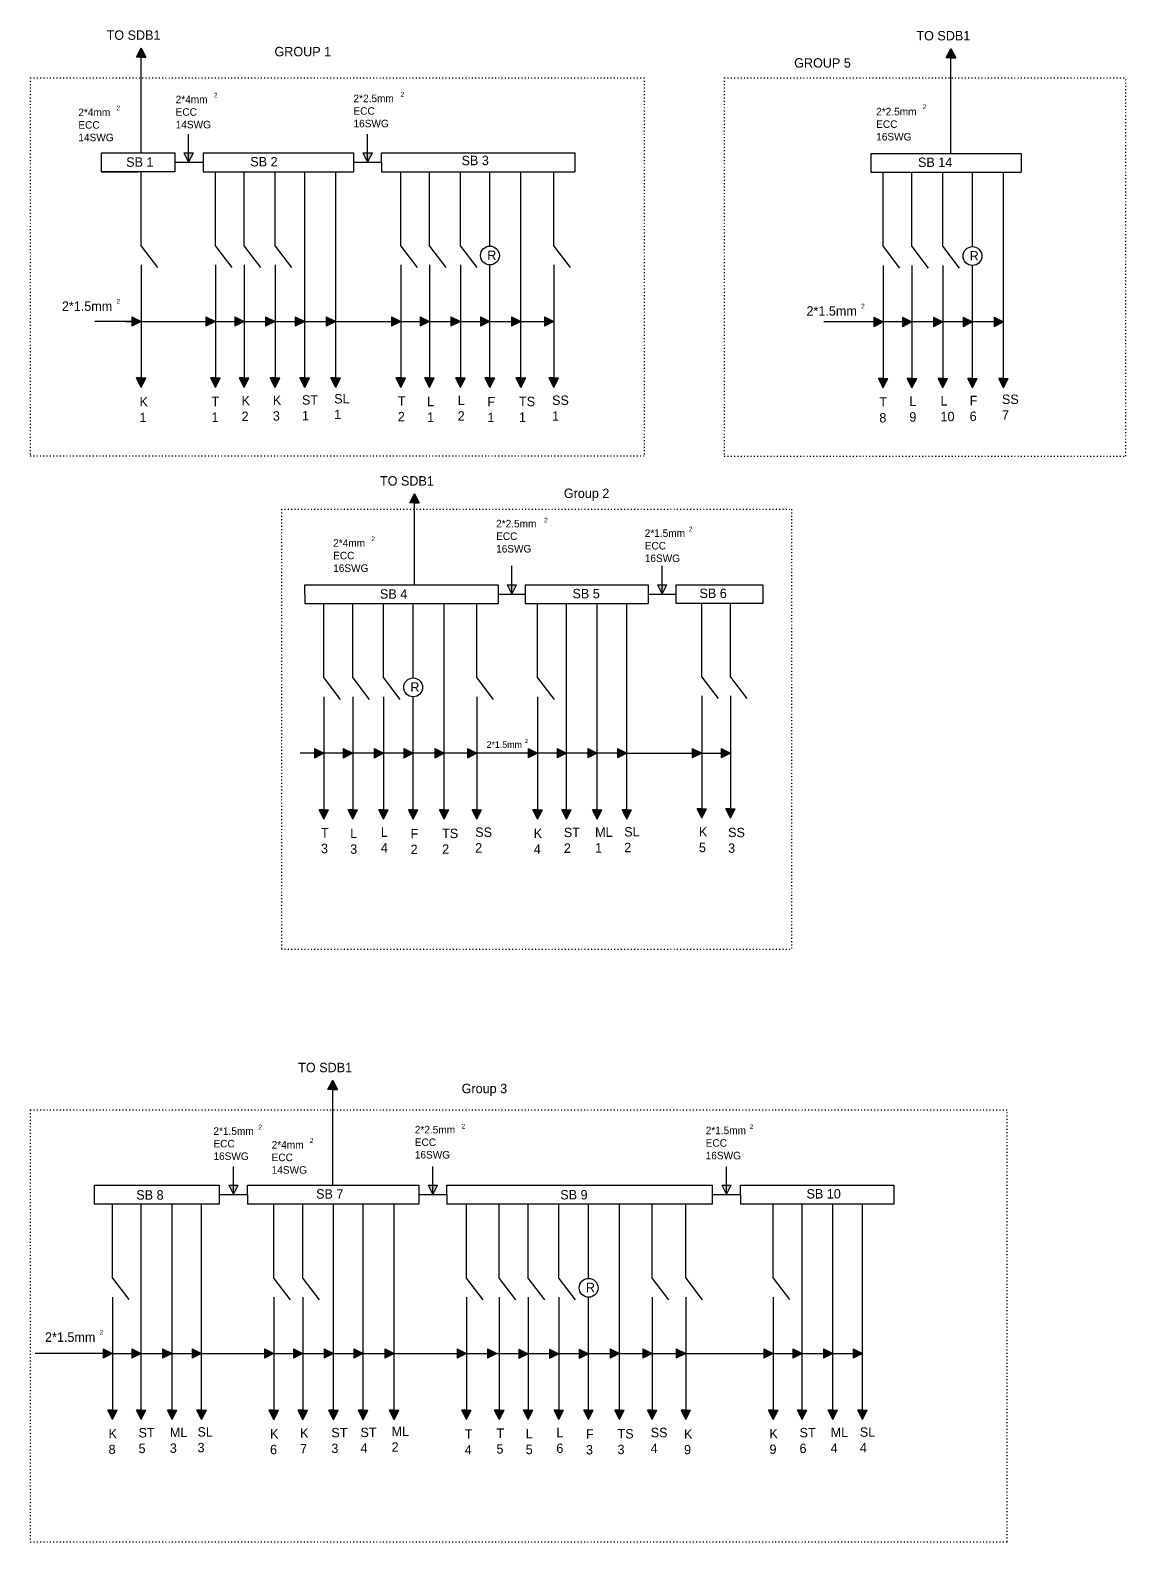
# Model space of a CAD drawing. Header units: inches. Extents: x 14 to 416, y -218 to 45.
# Drawn here: x 13.5 to 129.8, y -115.5 to 45 of the extents above; entities that cross this region are included whole.
import ezdxf

# ---------------------------------------------------------------- set-up
doc = ezdxf.new("R2010")
doc.units = ezdxf.units.IN
doc.header["$MEASUREMENT"] = 0
doc.linetypes.add('DOT', pattern=[0.25, 0, -0.25])

msp = doc.modelspace()

# ---------------------------------------------------------------- hatches: boundary and pattern name
at = {"true_color": 0x000000}
for points in [[(25.29, 43.11), (24.79, 42.11), (25.29, 42.11), (25.79, 42.11)], [(25.29, 14.06), (24.29, 14.56), (24.29, 14.06), (24.29, 13.56)], [(33.17, 14.06), (32.17, 14.56), (32.17, 14.06), (32.17, 13.56)], [(36.23, 14.06), (35.23, 14.56), (35.23, 14.06), (35.23, 13.56)], [(39.5, 14.06), (38.5, 14.56), (38.5, 14.06), (38.5, 13.56)], [(42.65, 14.06), (41.65, 14.56), (41.65, 14.06), (41.65, 13.56)], [(45.94, 14.06), (44.94, 14.56), (44.94, 14.06), (44.94, 13.56)], [(52.85, 14.06), (51.85, 14.56), (51.85, 14.06), (51.85, 13.56)], [(55.91, 14.06), (54.91, 14.56), (54.91, 14.06), (54.91, 13.56)], [(59.18, 14.06), (58.18, 14.56), (58.18, 14.06), (58.18, 13.56)], [(62.32, 14.06), (61.32, 14.56), (61.32, 14.06), (61.32, 13.56)], [(65.61, 14.06), (64.61, 14.56), (64.61, 14.06), (64.61, 13.56)], [(69.09, 14.06), (68.09, 14.56), (68.09, 14.06), (68.09, 13.56)], [(104.06, 14), (103.06, 14.5), (103.06, 14), (103.06, 13.5)], [(107.12, 14), (106.12, 14.5), (106.12, 14), (106.12, 13.5)], [(110.39, 14), (109.39, 14.5), (109.39, 14), (109.39, 13.5)], [(113.54, 14), (112.54, 14.5), (112.54, 14), (112.54, 13.5)], [(116.83, 14), (115.83, 14.5), (115.83, 14), (115.83, 13.5)], [(25.79, 8.06), (25.29, 8.06), (24.79, 8.06), (25.29, 7.06)], [(33.67, 8.06), (33.17, 8.06), (32.67, 8.06), (33.17, 7.06)], [(36.73, 8.06), (36.23, 8.06), (35.73, 8.06), (36.23, 7.06)], [(40, 8.06), (39.5, 8.06), (39, 8.06), (39.5, 7.06)], [(43.15, 8.06), (42.65, 8.06), (42.15, 8.06), (42.65, 7.06)], [(46.44, 8.06), (45.94, 8.06), (45.44, 8.06), (45.94, 7.06)], [(53.35, 8.06), (52.85, 8.06), (52.35, 8.06), (52.85, 7.06)], [(56.41, 8.06), (55.91, 8.06), (55.41, 8.06), (55.91, 7.06)], [(59.68, 8.06), (59.18, 8.06), (58.68, 8.06), (59.18, 7.06)], [(62.82, 8.06), (62.32, 8.06), (61.82, 8.06), (62.32, 7.06)], [(66.11, 8.06), (65.61, 8.06), (65.11, 8.06), (65.61, 7.06)], [(69.59, 8.06), (69.09, 8.06), (68.59, 8.06), (69.09, 7.06)], [(104.56, 8), (104.06, 8), (103.56, 8), (104.06, 7)], [(107.62, 8), (107.12, 8), (106.62, 8), (107.12, 7)], [(110.89, 8), (110.39, 8), (109.89, 8), (110.39, 7)], [(114.04, 8), (113.54, 8), (113.04, 8), (113.54, 7)], [(117.33, 8), (116.83, 8), (116.33, 8), (116.83, 7)], [(54.31, -4.22), (53.81, -5.22), (54.31, -5.22), (54.81, -5.22)], [(44.68, -31.8), (43.68, -31.3), (43.68, -31.8), (43.68, -32.3)], [(47.75, -31.8), (46.75, -31.3), (46.75, -31.8), (46.75, -32.3)], [(51.02, -31.8), (50.02, -31.3), (50.02, -31.8), (50.02, -32.3)], [(54.16, -31.8), (53.16, -31.3), (53.16, -31.8), (53.16, -32.3)], [(57.45, -31.8), (56.45, -31.3), (56.45, -31.8), (56.45, -32.3)], [(60.92, -31.8), (59.92, -31.3), (59.92, -31.8), (59.92, -32.3)], [(67.38, -31.79), (66.38, -31.29), (66.38, -31.79), (66.38, -32.29)], [(70.44, -31.79), (69.44, -31.29), (69.44, -31.79), (69.44, -32.29)], [(73.71, -31.79), (72.71, -31.29), (72.71, -31.79), (72.71, -32.29)], [(76.86, -31.79), (75.86, -31.29), (75.86, -31.79), (75.86, -32.29)], [(84.8, -31.79), (83.8, -31.29), (83.8, -31.79), (83.8, -32.29)], [(87.86, -31.79), (86.86, -31.29), (86.86, -31.79), (86.86, -32.29)], [(45.18, -37.8), (44.68, -37.8), (44.18, -37.8), (44.68, -38.8)], [(48.25, -37.8), (47.75, -37.8), (47.25, -37.8), (47.75, -38.8)], [(51.52, -37.8), (51.02, -37.8), (50.52, -37.8), (51.02, -38.8)], [(54.66, -37.8), (54.16, -37.8), (53.66, -37.8), (54.16, -38.8)], [(57.95, -37.8), (57.45, -37.8), (56.95, -37.8), (57.45, -38.8)], [(61.42, -37.8), (60.92, -37.8), (60.42, -37.8), (60.92, -38.8)], [(67.88, -37.79), (67.38, -37.79), (66.88, -37.79), (67.38, -38.79)], [(70.94, -37.79), (70.44, -37.79), (69.94, -37.79), (70.44, -38.79)], [(74.21, -37.79), (73.71, -37.79), (73.21, -37.79), (73.71, -38.79)], [(77.36, -37.79), (76.86, -37.79), (76.36, -37.79), (76.86, -38.79)], [(85.3, -37.7), (84.8, -37.7), (84.3, -37.7), (84.8, -38.7)], [(88.36, -37.7), (87.86, -37.7), (87.36, -37.7), (87.86, -38.7)], [(45.62, -66.51), (45.12, -67.51), (45.62, -67.51), (46.12, -67.51)], [(22.24, -95.53), (21.24, -95.03), (21.24, -95.53), (21.24, -96.03)], [(25.3, -95.53), (24.3, -95.03), (24.3, -95.53), (24.3, -96.03)], [(28.57, -95.53), (27.57, -95.03), (27.57, -95.53), (27.57, -96.03)], [(31.71, -95.53), (30.71, -95.03), (30.71, -95.53), (30.71, -96.03)], [(39.38, -95.53), (38.38, -95.03), (38.38, -95.53), (38.38, -96.03)], [(42.45, -95.53), (41.45, -95.03), (41.45, -95.53), (41.45, -96.03)], [(45.72, -95.53), (44.72, -95.03), (44.72, -95.53), (44.72, -96.03)], [(48.86, -95.53), (47.86, -95.03), (47.86, -95.53), (47.86, -96.03)], [(52.15, -95.53), (51.15, -95.03), (51.15, -95.53), (51.15, -96.03)], [(59.82, -95.53), (58.82, -95.03), (58.82, -95.53), (58.82, -96.03)], [(63.06, -95.53), (62.06, -95.03), (62.06, -95.53), (62.06, -96.03)], [(66.37, -95.55), (65.37, -95.05), (65.37, -95.55), (65.37, -96.05)], [(69.64, -95.55), (68.64, -95.05), (68.64, -95.55), (68.64, -96.05)], [(72.79, -95.55), (71.79, -95.05), (71.79, -95.55), (71.79, -96.05)], [(76.08, -95.53), (75.08, -95.03), (75.08, -95.53), (75.08, -96.03)], [(79.55, -95.53), (78.55, -95.03), (78.55, -95.53), (78.55, -96.03)], [(83.1, -95.54), (82.1, -95.04), (82.1, -95.54), (82.1, -96.04)], [(92.4, -95.53), (91.4, -95.03), (91.4, -95.53), (91.4, -96.03)], [(95.46, -95.53), (94.46, -95.03), (94.46, -95.53), (94.46, -96.03)], [(98.73, -95.53), (97.73, -95.03), (97.73, -95.53), (97.73, -96.03)], [(101.88, -95.53), (100.88, -95.03), (100.88, -95.53), (100.88, -96.03)], [(22.74, -101.53), (22.24, -101.53), (21.74, -101.53), (22.24, -102.53)], [(25.8, -101.53), (25.3, -101.53), (24.8, -101.53), (25.3, -102.53)], [(29.07, -101.53), (28.57, -101.53), (28.07, -101.53), (28.57, -102.53)], [(32.21, -101.53), (31.71, -101.53), (31.21, -101.53), (31.71, -102.53)], [(39.88, -101.56), (39.38, -101.56), (38.88, -101.56), (39.38, -102.56)], [(42.95, -101.56), (42.45, -101.56), (41.95, -101.56), (42.45, -102.56)], [(46.22, -101.56), (45.72, -101.56), (45.22, -101.56), (45.72, -102.56)], [(49.36, -101.56), (48.86, -101.56), (48.36, -101.56), (48.86, -102.56)], [(52.65, -101.56), (52.15, -101.56), (51.65, -101.56), (52.15, -102.56)], [(60.32, -101.55), (59.82, -101.55), (59.32, -101.55), (59.82, -102.55)], [(63.81, -101.55), (63.31, -101.55), (62.81, -101.55), (63.31, -102.55)], [(66.87, -101.55), (66.37, -101.55), (65.87, -101.55), (66.37, -102.55)], [(70.14, -101.55), (69.64, -101.55), (69.14, -101.55), (69.64, -102.55)], [(73.29, -101.55), (72.79, -101.55), (72.29, -101.55), (72.79, -102.55)], [(76.58, -101.55), (76.08, -101.55), (75.58, -101.55), (76.08, -102.55)], [(80.05, -101.55), (79.55, -101.55), (79.05, -101.55), (79.55, -102.55)], [(83.6, -101.54), (83.1, -101.54), (82.6, -101.54), (83.1, -102.54)], [(92.9, -101.53), (92.4, -101.53), (91.9, -101.53), (92.4, -102.53)], [(95.96, -101.53), (95.46, -101.53), (94.96, -101.53), (95.46, -102.53)], [(99.23, -101.53), (98.73, -101.53), (98.23, -101.53), (98.73, -102.53)], [(102.38, -101.53), (101.88, -101.53), (101.38, -101.53), (101.88, -102.53)]]:
    msp.add_hatch(color=18, dxfattribs=at).paths.add_polyline_path(points)
at = {"linetype": 'DOT', "true_color": 0x000000}
msp.add_hatch(color=18, dxfattribs=at).paths.add_polyline_path([(111.26, 43.05), (110.76, 42.05), (111.26, 42.05), (111.76, 42.05)])
at = {"true_color": 0x000000}
h = msp.add_hatch(color=18, dxfattribs=at)
h.paths.add_polyline_path([(30.33, 31.96), (29.83, 31.96), (30.33, 30.96)])
h.paths.add_polyline_path([(30.83, 31.96), (30.33, 31.96), (30.33, 30.96), (30.33, 30.96)])
h.paths.add_polyline_path([(48.83, 31.96), (49.33, 30.96), (49.33, 30.96), (49.33, 31.96), (49.33, 31.96)])
h.paths.add_polyline_path([(49.83, 31.96), (49.33, 31.96), (49.33, 30.96)])
h = msp.add_hatch(color=18, dxfattribs=at)
h.paths.add_polyline_path([(35.08, -77.66), (35.08, -77.66), (34.58, -77.66), (35.08, -78.66), (35.08, -78.66)])
h.paths.add_polyline_path([(35.58, -77.66), (35.08, -77.66), (35.08, -78.66)])
h.paths.add_polyline_path([(56.25, -77.66), (56.25, -77.66), (55.75, -77.66), (56.25, -78.66), (56.25, -78.66)])
h.paths.add_polyline_path([(56.75, -77.66), (56.25, -77.66), (56.25, -78.66)])
h.paths.add_polyline_path([(87.42, -77.66), (87.42, -77.66), (86.92, -77.66), (87.42, -78.66), (87.42, -78.66)])
h.paths.add_polyline_path([(87.92, -77.66), (87.42, -77.66), (87.42, -78.66)])
h.paths.add_polyline_path([(64.65, -13.9), (64.65, -13.9), (64.15, -13.9), (64.65, -14.9), (64.65, -14.9)])
h.paths.add_polyline_path([(65.15, -13.9), (64.65, -13.9), (64.65, -14.9)])
h.paths.add_polyline_path([(81.09, -13.9), (80.59, -13.9), (80.59, -14.9)])
h.paths.add_polyline_path([(80.59, -13.9), (80.59, -13.9), (80.09, -13.9), (80.59, -14.9), (80.59, -14.9)])

# ---------------------------------------------------------------- linework, layer by layer
for p, q in [((24.79, 42.11), (25.29, 43.11)), ((25.29, 42.11), (24.79, 42.11)), ((25.29, 43.11), (25.79, 42.11)), ((25.29, 31.96), (25.29, 42.11)), ((25.29, 42.11), (25.79, 42.11)), ((110.76, 42.05), (111.26, 43.05)), ((111.26, 42.05), (110.76, 42.05)), ((111.26, 43.05), (111.76, 42.05)), ((111.26, 31.9), (111.26, 42.05)), ((111.26, 42.05), (111.76, 42.05)), ((30.33, 30.96), (30.33, 33.96)), ((49.33, 30.96), (49.33, 33.96)), ((21.09, 31.96), (28.87, 31.96)), ((21.09, 29.96), (21.09, 31.96)), ((23.06, 31.96), (23.06, 31.96)), ((28.87, 31.96), (28.87, 29.96)), ((28.87, 30.96), (31.86, 30.96)), ((29.83, 31.96), (30.33, 30.96)), ((29.83, 31.96), (30.33, 31.96)), ((30.33, 30.96), (30.83, 31.96)), ((30.33, 31.96), (30.83, 31.96)), ((30.83, 31.96), (30.83, 31.96)), ((31.86, 31.96), (31.86, 29.96)), ((31.86, 31.96), (47.82, 31.96)), ((47.82, 31.96), (47.82, 29.96)), ((47.82, 30.96), (50.82, 30.96)), ((48.83, 31.96), (49.33, 30.96)), ((48.83, 31.96), (49.33, 31.96)), ((49.33, 30.96), (49.83, 31.96)), ((49.33, 31.96), (49.83, 31.96)), ((49.83, 31.96), (49.83, 31.96)), ((50.82, 30.96), (50.82, 31.96)), ((50.82, 31.96), (71.34, 31.96)), ((50.82, 30.96), (50.82, 29.96)), ((71.34, 31.96), (71.34, 29.96)), ((102.75, 31.9), (102.75, 29.9)), ((102.75, 31.9), (118.7, 31.9)), ((118.7, 31.9), (118.7, 29.9)), ((28.87, 29.96), (21.09, 29.96)), ((21.09, 29.96), (24.98, 29.96)), ((25.29, 22.06), (25.29, 29.96)), ((31.86, 29.96), (47.82, 29.96)), ((33.17, 22.06), (33.17, 29.96)), ((36.23, 22.06), (36.23, 29.96)), ((39.5, 22.06), (39.5, 29.96)), ((42.65, 8.06), (42.65, 29.96)), ((45.94, 8.06), (45.94, 29.96)), ((50.82, 29.96), (71.34, 29.96)), ((52.85, 22.06), (52.85, 29.96)), ((55.91, 22.06), (55.91, 29.96)), ((59.18, 22.06), (59.18, 29.96)), ((62.32, 22.06), (62.32, 29.96)), ((65.61, 8.06), (65.61, 29.96)), ((69.09, 22.06), (69.09, 29.96)), ((102.75, 29.9), (118.7, 29.9)), ((104.06, 22), (104.06, 29.9)), ((107.12, 22), (107.12, 29.9)), ((110.39, 22), (110.39, 29.9)), ((113.54, 22), (113.54, 29.9)), ((116.83, 8), (116.83, 29.9)), ((25.29, 22.06), (27.02, 19.78)), ((33.17, 22.06), (34.9, 19.78)), ((36.23, 22.06), (37.97, 19.78)), ((39.5, 22.06), (41.24, 19.78)), ((52.85, 22.06), (54.58, 19.78)), ((55.91, 22.06), (57.64, 19.78)), ((59.18, 22.06), (60.91, 19.78)), ((69.09, 22.06), (70.82, 19.78)), ((104.06, 22), (105.79, 19.72)), ((107.12, 22), (108.85, 19.72)), ((110.39, 22), (112.12, 19.72)), ((25.29, 20.06), (25.29, 8.06)), ((33.17, 20.06), (33.17, 8.06)), ((36.23, 20.06), (36.23, 8.06)), ((39.5, 20.06), (39.5, 8.06)), ((52.85, 20.06), (52.85, 8.06)), ((55.91, 20.06), (55.91, 8.06)), ((59.18, 20.06), (59.18, 8.06)), ((62.32, 8.06), (62.32, 20.06)), ((69.09, 20.06), (69.09, 8.06)), ((104.06, 20), (104.06, 8)), ((107.12, 20), (107.12, 8)), ((110.39, 20), (110.39, 8)), ((113.54, 8), (113.54, 20)), ((24.29, 14.56), (25.29, 14.06)), ((24.29, 14.56), (24.29, 14.06)), ((32.17, 14.56), (33.17, 14.06)), ((32.17, 14.56), (32.17, 14.06)), ((35.23, 14.56), (36.23, 14.06)), ((35.23, 14.56), (35.23, 14.06)), ((38.5, 14.56), (39.5, 14.06)), ((38.5, 14.56), (38.5, 14.06)), ((41.65, 14.56), (42.65, 14.06)), ((41.65, 14.56), (41.65, 14.06)), ((44.94, 14.56), (45.94, 14.06)), ((44.94, 14.56), (44.94, 14.06)), ((51.85, 14.56), (52.85, 14.06)), ((51.85, 14.56), (51.85, 14.06)), ((54.91, 14.56), (55.91, 14.06)), ((54.91, 14.56), (54.91, 14.06)), ((58.18, 14.56), (59.18, 14.06)), ((58.18, 14.56), (58.18, 14.06)), ((61.32, 14.56), (62.32, 14.06)), ((61.32, 14.56), (61.32, 14.06)), ((64.61, 14.56), (65.61, 14.06)), ((64.61, 14.56), (64.61, 14.06)), ((68.09, 14.56), (69.09, 14.06)), ((68.09, 14.56), (68.09, 14.06)), ((103.06, 14.5), (104.06, 14)), ((103.06, 14.5), (103.06, 14)), ((106.12, 14.5), (107.12, 14)), ((106.12, 14.5), (106.12, 14)), ((109.39, 14.5), (110.39, 14)), ((109.39, 14.5), (109.39, 14)), ((112.54, 14.5), (113.54, 14)), ((112.54, 14.5), (112.54, 14)), ((115.83, 14.5), (116.83, 14)), ((115.83, 14.5), (115.83, 14)), ((25.29, 14.06), (20.38, 14.06)), ((23.66, 14.06), (24.16, 14.06)), ((24.16, 14.06), (24.66, 14.06)), ((25.29, 14.06), (24.29, 13.56)), ((24.29, 14.06), (24.29, 13.56)), ((25.29, 14.06), (69.09, 14.06)), ((33.17, 14.06), (32.17, 13.56)), ((32.17, 14.06), (32.17, 13.56)), ((36.23, 14.06), (35.23, 14.06)), ((36.23, 14.06), (35.23, 13.56)), ((35.23, 14.06), (35.23, 13.56)), ((39.5, 14.06), (38.5, 14.06)), ((39.5, 14.06), (38.5, 13.56)), ((38.5, 14.06), (38.5, 13.56)), ((42.65, 14.06), (41.65, 14.06)), ((42.65, 14.06), (41.65, 13.56)), ((41.65, 14.06), (41.65, 13.56)), ((45.94, 14.06), (44.94, 13.56)), ((44.94, 14.06), (44.94, 13.56)), ((52.85, 14.06), (51.85, 13.56)), ((51.85, 14.06), (51.85, 13.56)), ((55.91, 14.06), (54.91, 13.56)), ((54.91, 14.06), (54.91, 13.56)), ((59.18, 14.06), (58.18, 13.56)), ((58.18, 14.06), (58.18, 13.56)), ((62.32, 14.06), (61.32, 13.56)), ((61.32, 14.06), (61.32, 13.56)), ((65.61, 14.06), (64.61, 13.56)), ((64.61, 14.06), (64.61, 13.56)), ((69.09, 14.06), (68.09, 13.56)), ((68.09, 14.06), (68.09, 13.56)), ((116.83, 14), (97.76, 14)), ((104.06, 14), (103.06, 13.5)), ((103.06, 14), (103.06, 13.5)), ((107.12, 14), (106.12, 14)), ((107.12, 14), (106.12, 13.5)), ((106.12, 14), (106.12, 13.5)), ((110.39, 14), (109.39, 14)), ((110.39, 14), (109.39, 13.5)), ((109.39, 14), (109.39, 13.5)), ((113.54, 14), (112.54, 14)), ((113.54, 14), (112.54, 13.5)), ((112.54, 14), (112.54, 13.5)), ((116.83, 14), (115.83, 13.5)), ((115.83, 14), (115.83, 13.5)), ((25.29, 8.06), (24.79, 8.06)), ((25.29, 7.06), (24.79, 8.06)), ((25.29, 8.06), (25.79, 8.06)), ((25.29, 7.06), (25.79, 8.06)), ((33.17, 8.06), (32.67, 8.06)), ((33.17, 7.06), (32.67, 8.06)), ((33.17, 8.06), (33.67, 8.06)), ((33.17, 7.06), (33.67, 8.06)), ((36.23, 8.06), (35.73, 8.06)), ((36.23, 7.06), (35.73, 8.06)), ((36.23, 8.06), (36.73, 8.06)), ((36.23, 7.06), (36.73, 8.06)), ((39.5, 8.06), (39, 8.06)), ((39.5, 7.06), (39, 8.06)), ((39.5, 8.06), (40, 8.06)), ((39.5, 7.06), (40, 8.06)), ((42.65, 8.06), (42.15, 8.06)), ((42.65, 7.06), (42.15, 8.06)), ((42.65, 8.06), (43.15, 8.06)), ((42.65, 7.06), (43.15, 8.06)), ((45.94, 8.06), (45.44, 8.06)), ((45.94, 7.06), (45.44, 8.06)), ((45.94, 8.06), (46.44, 8.06)), ((45.94, 7.06), (46.44, 8.06)), ((52.85, 8.06), (52.35, 8.06)), ((52.85, 7.06), (52.35, 8.06)), ((52.85, 8.06), (53.35, 8.06)), ((52.85, 7.06), (53.35, 8.06)), ((55.91, 8.06), (55.41, 8.06)), ((55.91, 7.06), (55.41, 8.06)), ((55.91, 8.06), (56.41, 8.06)), ((55.91, 7.06), (56.41, 8.06)), ((59.18, 8.06), (58.68, 8.06)), ((59.18, 7.06), (58.68, 8.06)), ((59.18, 8.06), (59.68, 8.06)), ((59.18, 7.06), (59.68, 8.06)), ((62.32, 8.06), (61.82, 8.06)), ((62.32, 7.06), (61.82, 8.06)), ((62.32, 8.06), (62.82, 8.06)), ((62.32, 7.06), (62.82, 8.06)), ((65.61, 8.06), (65.11, 8.06)), ((65.61, 7.06), (65.11, 8.06)), ((65.61, 8.06), (66.11, 8.06)), ((65.61, 7.06), (66.11, 8.06)), ((69.09, 8.06), (68.59, 8.06)), ((69.09, 7.06), (68.59, 8.06)), ((69.09, 8.06), (69.59, 8.06)), ((69.09, 7.06), (69.59, 8.06)), ((104.06, 8), (103.56, 8)), ((104.06, 7), (103.56, 8)), ((104.06, 8), (104.56, 8)), ((104.06, 7), (104.56, 8)), ((107.12, 8), (106.62, 8)), ((107.12, 7), (106.62, 8)), ((107.12, 8), (107.62, 8)), ((107.12, 7), (107.62, 8)), ((110.39, 8), (109.89, 8)), ((110.39, 7), (109.89, 8)), ((110.39, 8), (110.89, 8)), ((110.39, 7), (110.89, 8)), ((113.54, 8), (113.04, 8)), ((113.54, 7), (113.04, 8)), ((113.54, 8), (114.04, 8)), ((113.54, 7), (114.04, 8)), ((116.83, 8), (116.33, 8)), ((116.83, 7), (116.33, 8)), ((116.83, 8), (117.33, 8)), ((116.83, 7), (117.33, 8)), ((53.81, -5.22), (54.31, -4.22)), ((54.31, -4.22), (54.81, -5.22)), ((54.31, -5.22), (53.81, -5.22)), ((54.31, -13.9), (54.31, -5.22)), ((54.31, -5.22), (54.81, -5.22)), ((64.65, -14.9), (64.65, -11.9)), ((80.59, -14.9), (80.59, -11.9)), ((42.65, -13.9), (63.18, -13.9)), ((42.65, -14.9), (42.65, -13.9)), ((63.18, -13.9), (63.18, -15.9)), ((64.15, -13.9), (64.65, -14.9)), ((64.15, -13.9), (64.65, -13.9)), ((64.65, -14.9), (65.15, -13.9)), ((64.65, -13.9), (65.15, -13.9)), ((65.15, -13.9), (65.15, -13.9)), ((66.07, -13.9), (66.07, -15.9)), ((66.07, -13.9), (79.1, -13.9)), ((79.1, -13.9), (79.1, -15.9)), ((80.09, -13.9), (80.59, -14.9)), ((80.09, -13.9), (80.59, -13.9)), ((80.59, -14.9), (81.09, -13.9)), ((80.59, -13.9), (81.09, -13.9)), ((81.09, -13.9), (81.09, -13.9)), ((82.1, -14.9), (82.1, -13.9)), ((82.1, -13.9), (91.27, -13.9)), ((91.27, -13.9), (91.27, -15.9)), ((42.65, -14.9), (42.65, -15.9)), ((42.65, -15.9), (63.18, -15.9)), ((44.68, -23.8), (44.68, -15.9)), ((47.75, -23.8), (47.75, -15.9)), ((51.02, -23.8), (51.02, -15.9)), ((54.16, -23.8), (54.16, -15.9)), ((57.45, -37.8), (57.45, -15.9)), ((60.92, -23.8), (60.92, -15.9)), ((63.18, -14.9), (66.07, -14.9)), ((66.07, -15.9), (79.1, -15.9)), ((67.38, -23.79), (67.38, -15.9)), ((70.44, -37.79), (70.44, -15.9)), ((73.71, -37.79), (73.71, -15.9)), ((76.86, -37.79), (76.86, -15.9)), ((79.1, -14.9), (82.1, -14.9)), ((82.1, -15.9), (82.1, -14.9)), ((91.27, -15.9), (82.1, -15.9)), ((84.8, -23.7), (84.8, -15.9)), ((87.86, -23.7), (87.86, -15.9)), ((44.68, -23.8), (46.42, -26.08)), ((47.75, -23.8), (49.48, -26.08)), ((51.02, -23.8), (52.75, -26.08)), ((60.92, -23.8), (62.65, -26.08)), ((67.38, -23.79), (69.12, -26.07)), ((84.8, -23.7), (86.53, -25.98)), ((87.86, -23.7), (89.6, -25.98)), ((44.68, -25.8), (44.68, -37.8)), ((47.75, -25.8), (47.75, -37.8)), ((51.02, -25.8), (51.02, -37.8)), ((54.16, -37.8), (54.16, -25.8)), ((60.92, -25.8), (60.92, -37.8)), ((67.38, -25.79), (67.38, -37.79)), ((84.8, -25.7), (84.8, -37.7)), ((87.86, -25.7), (87.86, -37.7)), ((60.92, -31.8), (42.17, -31.8)), ((43.68, -31.3), (44.68, -31.8)), ((43.68, -31.3), (43.68, -31.8)), ((44.68, -31.8), (43.68, -32.3)), ((43.68, -31.8), (43.68, -32.3)), ((46.75, -31.3), (47.75, -31.8)), ((46.75, -31.3), (46.75, -31.8)), ((47.75, -31.8), (46.75, -32.3)), ((46.75, -31.8), (46.75, -32.3)), ((50.02, -31.3), (51.02, -31.8)), ((50.02, -31.3), (50.02, -31.8)), ((51.02, -31.8), (50.02, -32.3)), ((50.02, -31.8), (50.02, -32.3)), ((53.16, -31.3), (54.16, -31.8)), ((53.16, -31.3), (53.16, -31.8)), ((54.16, -31.8), (53.16, -32.3)), ((53.16, -31.8), (53.16, -32.3)), ((56.45, -31.3), (57.45, -31.8)), ((56.45, -31.3), (56.45, -31.8)), ((57.45, -31.8), (56.45, -32.3)), ((56.45, -31.8), (56.45, -32.3)), ((59.92, -31.3), (60.92, -31.8)), ((59.92, -31.3), (59.92, -31.8)), ((60.92, -31.8), (59.92, -32.3)), ((59.92, -31.8), (59.92, -32.3)), ((76.86, -31.79), (60.92, -31.8)), ((66.38, -31.29), (67.38, -31.79)), ((66.38, -31.29), (66.38, -31.79)), ((67.38, -31.79), (66.38, -32.29)), ((66.38, -31.79), (66.38, -32.29)), ((69.44, -31.29), (70.44, -31.79)), ((69.44, -31.29), (69.44, -31.79)), ((70.44, -31.79), (69.44, -31.79)), ((70.44, -31.79), (69.44, -32.29)), ((69.44, -31.79), (69.44, -32.29)), ((72.71, -31.29), (73.71, -31.79)), ((72.71, -31.29), (72.71, -31.79)), ((73.71, -31.79), (72.71, -31.79)), ((73.71, -31.79), (72.71, -32.29)), ((72.71, -31.79), (72.71, -32.29)), ((75.86, -31.29), (76.86, -31.79)), ((75.86, -31.29), (75.86, -31.79)), ((76.86, -31.79), (75.86, -31.79)), ((76.86, -31.79), (75.86, -32.29)), ((75.86, -31.79), (75.86, -32.29)), ((76.86, -31.79), (87.86, -31.79)), ((83.8, -31.29), (84.8, -31.79)), ((83.8, -31.29), (83.8, -31.79)), ((84.8, -31.79), (83.8, -32.29)), ((83.8, -31.79), (83.8, -32.29)), ((86.86, -31.29), (87.86, -31.79)), ((86.86, -31.29), (86.86, -31.79)), ((87.86, -31.79), (86.86, -32.29)), ((86.86, -31.79), (86.86, -32.29)), ((44.68, -37.8), (44.18, -37.8)), ((44.68, -38.8), (44.18, -37.8)), ((44.68, -37.8), (45.18, -37.8)), ((44.68, -38.8), (45.18, -37.8)), ((47.75, -37.8), (47.25, -37.8)), ((47.75, -38.8), (47.25, -37.8)), ((47.75, -37.8), (48.25, -37.8)), ((47.75, -38.8), (48.25, -37.8)), ((51.02, -37.8), (50.52, -37.8)), ((51.02, -38.8), (50.52, -37.8)), ((51.02, -37.8), (51.52, -37.8)), ((51.02, -38.8), (51.52, -37.8)), ((54.16, -37.8), (53.66, -37.8)), ((54.16, -38.8), (53.66, -37.8)), ((54.16, -37.8), (54.66, -37.8)), ((54.16, -38.8), (54.66, -37.8)), ((57.45, -37.8), (56.95, -37.8)), ((57.45, -38.8), (56.95, -37.8)), ((57.45, -37.8), (57.95, -37.8)), ((57.45, -38.8), (57.95, -37.8)), ((60.92, -37.8), (60.42, -37.8)), ((60.92, -38.8), (60.42, -37.8)), ((60.92, -37.8), (61.42, -37.8)), ((60.92, -38.8), (61.42, -37.8)), ((67.38, -37.79), (66.88, -37.79)), ((67.38, -38.79), (66.88, -37.79)), ((67.38, -37.79), (67.88, -37.79)), ((67.38, -38.79), (67.88, -37.79)), ((70.44, -37.79), (69.94, -37.79)), ((70.44, -38.79), (69.94, -37.79)), ((70.44, -37.79), (70.94, -37.79)), ((70.44, -38.79), (70.94, -37.79)), ((73.71, -37.79), (73.21, -37.79)), ((73.71, -38.79), (73.21, -37.79)), ((73.71, -37.79), (74.21, -37.79)), ((73.71, -38.79), (74.21, -37.79)), ((76.86, -37.79), (76.36, -37.79)), ((76.86, -38.79), (76.36, -37.79)), ((76.86, -37.79), (77.36, -37.79)), ((76.86, -38.79), (77.36, -37.79)), ((84.8, -37.7), (84.3, -37.7)), ((84.8, -38.7), (84.3, -37.7)), ((84.8, -37.7), (85.3, -37.7)), ((84.8, -38.7), (85.3, -37.7)), ((87.86, -37.7), (87.36, -37.7)), ((87.86, -38.7), (87.36, -37.7)), ((87.86, -37.7), (88.36, -37.7)), ((87.86, -38.7), (88.36, -37.7)), ((45.12, -67.51), (45.62, -66.51)), ((45.62, -66.51), (46.12, -67.51)), ((45.62, -67.51), (45.12, -67.51)), ((45.62, -77.66), (45.62, -67.51)), ((45.62, -67.51), (46.12, -67.51)), ((35.08, -78.66), (35.08, -75.66)), ((56.25, -78.66), (56.25, -75.66)), ((87.42, -78.66), (87.42, -75.66)), ((20.29, -77.66), (33.58, -77.66)), ((20.29, -77.66), (20.29, -79.66)), ((33.58, -77.66), (33.58, -79.66)), ((34.58, -77.66), (35.08, -78.66)), ((34.58, -77.66), (35.08, -77.66)), ((35.08, -78.66), (35.58, -77.66)), ((35.08, -77.66), (35.58, -77.66)), ((35.58, -77.66), (35.58, -77.66)), ((36.58, -78.66), (36.58, -77.66)), ((36.58, -77.66), (54.75, -77.66)), ((54.75, -77.66), (54.75, -79.66)), ((55.75, -77.66), (56.25, -78.66)), ((55.75, -77.66), (56.25, -77.66)), ((56.25, -78.66), (56.75, -77.66)), ((56.25, -77.66), (56.75, -77.66)), ((56.75, -77.66), (56.75, -77.66)), ((57.75, -78.66), (57.75, -77.66)), ((57.75, -77.66), (85.92, -77.66)), ((85.92, -77.66), (85.92, -79.66)), ((86.92, -77.66), (87.42, -78.66)), ((86.92, -77.66), (87.42, -77.66)), ((87.42, -78.66), (87.92, -77.66)), ((87.42, -77.66), (87.92, -77.66)), ((87.92, -77.66), (87.92, -77.66)), ((88.92, -78.66), (88.92, -77.66)), ((88.92, -77.66), (105.2, -77.66)), ((105.2, -77.66), (105.2, -79.66)), ((33.58, -79.66), (20.29, -79.66)), ((22.24, -87.53), (22.24, -79.66)), ((25.3, -101.53), (25.3, -79.66)), ((28.57, -101.53), (28.57, -79.66)), ((31.71, -101.53), (31.71, -79.66)), ((33.58, -78.66), (36.58, -78.66)), ((36.58, -78.66), (36.58, -79.66)), ((54.75, -79.66), (36.58, -79.66)), ((39.38, -87.56), (39.38, -79.67)), ((42.45, -87.56), (42.45, -79.67)), ((45.72, -101.56), (45.72, -79.66)), ((48.86, -101.56), (48.86, -79.67)), ((52.15, -101.56), (52.15, -79.67)), ((54.75, -78.66), (57.75, -78.66)), ((57.75, -78.66), (57.75, -79.66)), ((85.92, -79.66), (57.75, -79.66)), ((59.82, -87.55), (59.82, -79.66)), ((63.31, -87.55), (63.31, -79.66)), ((66.37, -87.55), (66.37, -79.66)), ((69.64, -87.55), (69.64, -79.66)), ((72.79, -87.55), (72.79, -79.66)), ((76.08, -101.55), (76.08, -79.65)), ((79.55, -87.55), (79.55, -79.66)), ((83.1, -87.54), (83.1, -79.66)), ((85.92, -78.66), (88.92, -78.66)), ((88.92, -78.66), (88.92, -79.66)), ((105.2, -79.66), (88.92, -79.66)), ((92.4, -87.53), (92.4, -79.66)), ((95.46, -101.53), (95.46, -79.66)), ((98.73, -101.53), (98.73, -79.66)), ((101.88, -101.53), (101.88, -79.66)), ((22.24, -87.53), (23.97, -89.81)), ((39.38, -87.56), (41.12, -89.84)), ((42.45, -87.56), (44.18, -89.84)), ((59.82, -87.55), (61.55, -89.83)), ((63.31, -87.55), (65.04, -89.83)), ((66.37, -87.55), (68.11, -89.83)), ((69.64, -87.55), (71.38, -89.83)), ((79.55, -87.55), (81.28, -89.83)), ((83.1, -87.54), (84.83, -89.82)), ((92.4, -87.53), (94.13, -89.81)), ((22.24, -89.53), (22.24, -101.53)), ((39.38, -89.56), (39.38, -101.56)), ((42.45, -89.56), (42.45, -101.56)), ((59.82, -89.55), (59.82, -101.55)), ((63.31, -89.55), (63.31, -101.55)), ((66.37, -89.55), (66.37, -101.55)), ((69.64, -89.55), (69.64, -101.55)), ((72.79, -101.55), (72.79, -89.55)), ((79.55, -89.55), (79.55, -101.55)), ((83.1, -89.54), (83.1, -101.54)), ((92.4, -89.53), (92.4, -101.53)), ((22.24, -95.53), (14.03, -95.53)), ((21.24, -95.03), (22.24, -95.53)), ((21.24, -95.03), (21.24, -95.53)), ((22.24, -95.53), (21.24, -95.53)), ((22.24, -95.53), (21.24, -96.03)), ((21.24, -95.53), (21.24, -96.03)), ((22.24, -95.53), (101.88, -95.53)), ((24.3, -95.03), (25.3, -95.53)), ((24.3, -95.03), (24.3, -95.53)), ((25.3, -95.53), (24.3, -95.53)), ((25.3, -95.53), (24.3, -96.03)), ((24.3, -95.53), (24.3, -96.03)), ((27.57, -95.03), (28.57, -95.53)), ((27.57, -95.03), (27.57, -95.53)), ((28.57, -95.53), (27.57, -95.53)), ((28.57, -95.53), (27.57, -96.03)), ((27.57, -95.53), (27.57, -96.03)), ((30.71, -95.03), (31.71, -95.53)), ((30.71, -95.03), (30.71, -95.53)), ((31.71, -95.53), (30.71, -95.53)), ((31.71, -95.53), (30.71, -96.03)), ((30.71, -95.53), (30.71, -96.03)), ((38.38, -95.03), (39.38, -95.53)), ((38.38, -95.03), (38.38, -95.53)), ((39.38, -95.53), (38.38, -95.53)), ((39.38, -95.53), (38.38, -96.03)), ((38.38, -95.53), (38.38, -96.03)), ((41.45, -95.03), (42.45, -95.53)), ((41.45, -95.03), (41.45, -95.53)), ((42.45, -95.53), (41.45, -95.53)), ((42.45, -95.53), (41.45, -96.03)), ((41.45, -95.53), (41.45, -96.03)), ((44.72, -95.03), (45.72, -95.53)), ((44.72, -95.03), (44.72, -95.53)), ((45.72, -95.53), (44.72, -95.53)), ((45.72, -95.53), (44.72, -96.03)), ((44.72, -95.53), (44.72, -96.03)), ((47.86, -95.03), (48.86, -95.53)), ((47.86, -95.03), (47.86, -95.53)), ((48.86, -95.53), (47.86, -95.53)), ((48.86, -95.53), (47.86, -96.03)), ((47.86, -95.53), (47.86, -96.03)), ((51.15, -95.03), (52.15, -95.53)), ((51.15, -95.03), (51.15, -95.53)), ((52.15, -95.53), (51.15, -95.53)), ((52.15, -95.53), (51.15, -96.03)), ((51.15, -95.53), (51.15, -96.03)), ((58.82, -95.03), (59.82, -95.53)), ((58.82, -95.03), (58.82, -95.53)), ((59.82, -95.53), (58.82, -95.53)), ((59.82, -95.53), (58.82, -96.03)), ((58.82, -95.53), (58.82, -96.03)), ((62.06, -95.03), (63.06, -95.53)), ((62.06, -95.03), (62.06, -95.53)), ((63.06, -95.53), (62.06, -95.53)), ((63.06, -95.53), (62.06, -96.03)), ((62.06, -95.53), (62.06, -96.03)), ((65.37, -95.05), (66.37, -95.55)), ((65.37, -95.05), (65.37, -95.55)), ((66.37, -95.55), (65.37, -95.55)), ((66.37, -95.55), (65.37, -96.05)), ((65.37, -95.55), (65.37, -96.05)), ((68.64, -95.05), (69.64, -95.55)), ((68.64, -95.05), (68.64, -95.55)), ((69.64, -95.55), (68.64, -95.55)), ((69.64, -95.55), (68.64, -96.05)), ((68.64, -95.55), (68.64, -96.05)), ((71.79, -95.05), (72.79, -95.55)), ((71.79, -95.05), (71.79, -95.55)), ((72.79, -95.55), (71.79, -95.55)), ((72.79, -95.55), (71.79, -96.05)), ((71.79, -95.55), (71.79, -96.05)), ((75.08, -95.03), (76.08, -95.53)), ((75.08, -95.03), (75.08, -95.53)), ((76.08, -95.53), (75.08, -95.53)), ((76.08, -95.53), (75.08, -96.03)), ((75.08, -95.53), (75.08, -96.03)), ((78.55, -95.03), (79.55, -95.53)), ((78.55, -95.03), (78.55, -95.53)), ((79.55, -95.53), (78.55, -95.53)), ((79.55, -95.53), (78.55, -96.03)), ((78.55, -95.53), (78.55, -96.03)), ((82.1, -95.04), (83.1, -95.54)), ((82.1, -95.04), (82.1, -95.54)), ((83.1, -95.54), (82.1, -95.54)), ((83.1, -95.54), (82.1, -96.04)), ((82.1, -95.54), (82.1, -96.04)), ((91.4, -95.03), (92.4, -95.53)), ((91.4, -95.03), (91.4, -95.53)), ((92.4, -95.53), (91.4, -95.53)), ((92.4, -95.53), (91.4, -96.03)), ((91.4, -95.53), (91.4, -96.03)), ((94.46, -95.03), (95.46, -95.53)), ((94.46, -95.03), (94.46, -95.53)), ((95.46, -95.53), (94.46, -95.53)), ((95.46, -95.53), (94.46, -96.03)), ((94.46, -95.53), (94.46, -96.03)), ((97.73, -95.03), (98.73, -95.53)), ((97.73, -95.03), (97.73, -95.53)), ((98.73, -95.53), (97.73, -95.53)), ((98.73, -95.53), (97.73, -96.03)), ((97.73, -95.53), (97.73, -96.03)), ((100.88, -95.03), (101.88, -95.53)), ((100.88, -95.03), (100.88, -95.53)), ((101.88, -95.53), (100.88, -95.53)), ((101.88, -95.53), (100.88, -96.03)), ((100.88, -95.53), (100.88, -96.03)), ((22.24, -101.53), (21.74, -101.53)), ((22.24, -102.53), (21.74, -101.53)), ((22.24, -101.53), (22.74, -101.53)), ((22.24, -102.53), (22.74, -101.53)), ((25.3, -101.53), (24.8, -101.53)), ((25.3, -102.53), (24.8, -101.53)), ((25.3, -101.53), (25.8, -101.53)), ((25.3, -102.53), (25.8, -101.53)), ((28.57, -101.53), (28.07, -101.53)), ((28.57, -102.53), (28.07, -101.53)), ((28.57, -101.53), (29.07, -101.53)), ((28.57, -102.53), (29.07, -101.53)), ((31.71, -101.53), (31.21, -101.53)), ((31.71, -102.53), (31.21, -101.53)), ((31.71, -101.53), (32.21, -101.53)), ((31.71, -102.53), (32.21, -101.53)), ((39.38, -101.56), (38.88, -101.56)), ((39.38, -102.56), (38.88, -101.56)), ((39.38, -101.56), (39.88, -101.56)), ((39.38, -102.56), (39.88, -101.56)), ((42.45, -101.56), (41.95, -101.56)), ((42.45, -102.56), (41.95, -101.56)), ((42.45, -101.56), (42.95, -101.56)), ((42.45, -102.56), (42.95, -101.56)), ((45.72, -101.56), (45.22, -101.56)), ((45.72, -102.56), (45.22, -101.56)), ((45.72, -101.56), (46.22, -101.56)), ((45.72, -102.56), (46.22, -101.56)), ((48.86, -101.56), (48.36, -101.56)), ((48.86, -102.56), (48.36, -101.56)), ((48.86, -101.56), (49.36, -101.56)), ((48.86, -102.56), (49.36, -101.56)), ((52.15, -101.56), (51.65, -101.56)), ((52.15, -102.56), (51.65, -101.56)), ((52.15, -101.56), (52.65, -101.56)), ((52.15, -102.56), (52.65, -101.56)), ((59.82, -101.55), (59.32, -101.55)), ((59.82, -102.55), (59.32, -101.55)), ((59.82, -101.55), (60.32, -101.55)), ((59.82, -102.55), (60.32, -101.55)), ((63.31, -101.55), (62.81, -101.55)), ((63.31, -102.55), (62.81, -101.55)), ((63.31, -101.55), (63.81, -101.55)), ((63.31, -102.55), (63.81, -101.55)), ((66.37, -101.55), (65.87, -101.55)), ((66.37, -102.55), (65.87, -101.55)), ((66.37, -101.55), (66.87, -101.55)), ((66.37, -102.55), (66.87, -101.55)), ((69.64, -101.55), (69.14, -101.55)), ((69.64, -102.55), (69.14, -101.55)), ((69.64, -101.55), (70.14, -101.55)), ((69.64, -102.55), (70.14, -101.55)), ((72.79, -101.55), (72.29, -101.55)), ((72.79, -102.55), (72.29, -101.55)), ((72.79, -101.55), (73.29, -101.55)), ((72.79, -102.55), (73.29, -101.55)), ((76.08, -101.55), (75.58, -101.55)), ((76.08, -102.55), (75.58, -101.55)), ((76.08, -101.55), (76.58, -101.55)), ((76.08, -102.55), (76.58, -101.55)), ((79.55, -101.55), (79.05, -101.55)), ((79.55, -102.55), (79.05, -101.55)), ((79.55, -101.55), (80.05, -101.55)), ((79.55, -102.55), (80.05, -101.55)), ((83.1, -101.54), (82.6, -101.54)), ((83.1, -102.54), (82.6, -101.54)), ((83.1, -101.54), (83.6, -101.54)), ((83.1, -102.54), (83.6, -101.54)), ((92.4, -101.53), (91.9, -101.53)), ((92.4, -102.53), (91.9, -101.53)), ((92.4, -101.53), (92.9, -101.53)), ((92.4, -102.53), (92.9, -101.53)), ((95.46, -101.53), (94.96, -101.53)), ((95.46, -102.53), (94.96, -101.53)), ((95.46, -101.53), (95.96, -101.53)), ((95.46, -102.53), (95.96, -101.53)), ((98.73, -101.53), (98.23, -101.53)), ((98.73, -102.53), (98.23, -101.53)), ((98.73, -101.53), (99.23, -101.53)), ((98.73, -102.53), (99.23, -101.53)), ((101.88, -101.53), (101.38, -101.53)), ((101.88, -102.53), (101.38, -101.53)), ((101.88, -101.53), (102.38, -101.53)), ((101.88, -102.53), (102.38, -101.53))]:
    msp.add_line(p, q)
at = {"linetype": 'DOT'}
for p, q in [((13.51, 39.94), (78.7, 39.94)), ((13.51, 39.94), (13.51, -0.24)), ((78.7, 39.94), (78.7, -0.24)), ((87.19, 39.94), (129.82, 39.94)), ((87.19, 39.94), (87.19, -0.24)), ((129.82, -0.24), (129.82, 39.94)), ((78.7, -0.24), (13.51, -0.24)), ((87.19, -0.24), (129.82, -0.24)), ((40.17, -5.89), (94.32, -5.89)), ((40.17, -5.89), (40.17, -52.59)), ((94.32, -5.89), (94.32, -52.59)), ((40.17, -52.59), (94.32, -52.59)), ((13.51, -69.66), (117.23, -69.66)), ((13.51, -69.66), (13.51, -115.52)), ((117.23, -115.52), (117.23, -69.66)), ((13.51, -115.52), (117.23, -115.52))]:
    msp.add_line(p, q, dxfattribs=at)
for centre in [(62.32, 21.06), (113.54, 21), (54.16, -24.8), (72.79, -88.55)]:
    msp.add_circle(centre, 1)
for p in [(24.29, 14.06), (32.17, 14.06), (35.23, 14.06), (35.23, 14.06), (38.5, 14.06), (41.65, 14.06), (44.94, 14.06), (51.85, 14.06), (54.91, 14.06), (58.18, 14.06), (61.32, 14.06), (64.61, 14.06), (68.09, 14.06), (103.06, 14), (106.12, 14), (106.12, 14), (109.39, 14), (112.54, 14), (115.83, 14), (43.68, -31.8), (46.75, -31.8), (50.02, -31.8), (53.16, -31.8), (56.45, -31.8), (59.92, -31.8), (66.38, -31.79), (69.44, -31.79), (69.44, -31.79), (72.71, -31.79), (75.86, -31.79), (83.8, -31.79), (83.8, -31.79), (86.86, -31.79), (86.86, -31.79), (21.24, -95.53), (21.24, -95.53), (24.3, -95.53), (24.3, -95.53), (27.57, -95.53), (27.57, -95.53), (30.71, -95.53), (30.71, -95.53), (38.38, -95.53), (38.38, -95.53), (41.45, -95.53), (41.45, -95.53), (44.72, -95.53), (44.72, -95.53), (47.86, -95.53), (47.86, -95.53), (51.15, -95.53), (51.15, -95.53), (58.82, -95.53), (58.82, -95.53), (62.06, -95.53), (62.06, -95.53), (65.37, -95.55), (65.37, -95.55), (68.64, -95.55), (68.64, -95.55), (71.79, -95.55), (71.79, -95.55), (75.08, -95.53), (75.08, -95.53), (78.55, -95.53), (78.55, -95.53), (82.1, -95.54), (82.1, -95.54), (91.4, -95.53), (91.4, -95.53), (94.46, -95.53), (94.46, -95.53), (97.73, -95.53), (97.73, -95.53), (100.88, -95.53), (100.88, -95.53)]:
    msp.add_point(p)

# ---------------------------------------------------------------- texts
at = {"attachment_point": 1}
for s, insert, char_height, width in [('TO SDB1', (21.62, 44.96), 1, 7.4289), ('TO SDB1', (107.59, 44.9), 1, 7.4289), ('GROUP 1', (39.44, 43.21), 1, 8.4485), ('GROUP 5', (94.61, 42.01), 1, 8.4485), ('{\\H0.5x;2}', (22.68, 36.97), 1, 1.9675), ('\\pi-2.4,l2.4,t2.4;2*4mm\\PECC\\P14SWG', (28.95, 38.03), 0.8, 8.2551), ('{\\H0.5x;2}', (33.01, 38.34), 1, 1.9675), ('\\pi-2.4,l2.4,t2.4;2*2.5mm\\PECC\\P16SWG', (47.83, 38.14), 0.8, 8.2551), ('{\\H0.5x;2}', (52.82, 38.43), 1, 1.9675), ('{\\H0.5x;2}', (108.26, 37.11), 1, 1.9675), ('\\pi-2.4,l2.4,t2.4;2*4mm\\PECC\\P14SWG', (18.62, 36.66), 0.8, 8.2551), ('\\pi-2.4,l2.4,t2.4;2*2.5mm\\PECC\\P16SWG', (103.32, 36.74), 0.8, 8.2551), ('SB 1', (23.7, 31.48), 1, 3.7182), ('SB 2', (36.87, 31.52), 1, 3.7182), ('SB 3', (59.3, 31.65), 1, 3.7182), ('SB 14', (107.76, 31.46), 1, 4.8554), ('R', (62.03, 21.59), 1, 1.3228), ('R', (113.24, 21.53), 1, 1.3228), ('\\pi-3,l3,t3;2*1.5mm', (16.87, 16.18), 1, 8.2551), ('{\\H0.5x;2}', (22.68, 16.44), 1, 1.9675), ('\\pi-3,l3,t3;2*1.5mm', (95.92, 15.67), 1, 8.2551), ('{\\H0.5x;2}', (101.72, 15.94), 1, 1.9675), ('K\\P1', (25.11, 6.03), 1, 3.7182), ('T\\P1', (32.76, 6.06), 1, 3.7182), ('K\\P2', (35.95, 6.15), 1, 3.7182), ('K\\P3', (39.27, 6.19), 1, 3.7182), ('ST\\P1', (42.36, 6.22), 1, 3.7182), ('SL\\P1', (45.78, 6.35), 1, 3.7182), ('T\\P2', (52.54, 6.12), 1, 3.7182), ('L\\P1', (55.64, 6.06), 1, 3.7182), ('L\\P2', (58.89, 6.19), 1, 3.7182), ('F\\P1', (62.05, 6.03), 1, 3.7182), ('TS\\P1', (65.4, 6.06), 1, 3.7182), ('SS\\P1', (68.91, 6.19), 1, 3.7182), ('T\\P8', (103.65, 6), 1, 3.7182), ('L\\P9', (106.84, 6.09), 1, 3.7182), ('L\\P10', (110.15, 6.13), 1, 3.7182), ('F\\P6', (113.24, 6.16), 1, 3.7182), ('SS\\P7', (116.67, 6.29), 1, 3.7182), ('TO SDB1', (50.64, -2.37), 1, 7.4289), ('Group 2', (70.16, -3.69), 1, 9.765), ('\\pi-2.4,l2.4,t2.4;2*2.5mm\\PECC\\P16SWG', (62.97, -7.01), 0.8, 8.2551), ('{\\H0.5x;2}', (68.06, -6.79), 1, 1.9675), ('\\pi-2.4,l2.4,t2.4;2*1.5mm\\PECC\\P16SWG', (78.75, -8.02), 0.8, 8.2551), ('{\\H0.5x;2}', (83.43, -7.73), 1, 1.9675), ('\\pi-2.4,l2.4,t2.4;2*4mm\\PECC\\P16SWG', (45.67, -9.07), 0.8, 8.2551), ('{\\H0.5x;2}', (49.73, -8.76), 1, 1.9675), ('SB 4', (50.64, -14.38), 1, 3.7182), ('SB 5', (71.08, -14.34), 1, 3.7182), ('SB 6', (84.56, -14.31), 1, 3.7182), ('R', (53.87, -24.27), 1, 1.3228), ('2', (66.04, -30.29), 0.4, 0.7826), ('\\pi-2.1,l2.1,t2.1;2*1.5mm', (61.96, -30.52), 0.7, 5.9158), ('T\\P3', (44.38, -39.74), 1, 3.7182), ('L\\P3', (47.48, -39.8), 1, 3.7182), ('L\\P4', (50.73, -39.67), 1, 3.7182), ('F\\P2', (53.89, -39.83), 1, 3.7182), ('TS\\P2', (57.24, -39.8), 1, 3.7182), ('SS\\P2', (60.75, -39.67), 1, 3.7182), ('K\\P4', (66.97, -39.8), 1, 3.7182), ('ST\\P2', (70.16, -39.7), 1, 3.7182), ('ML\\P1', (73.48, -39.67), 1, 3.7182), ('SL\\P2', (76.57, -39.63), 1, 3.7182), ('K\\P5', (84.5, -39.63), 1, 3.7182), ('SS\\P3', (87.6, -39.7), 1, 3.7182), ('TO SDB1', (41.96, -64.66), 1, 7.4289), ('Group 3', (59.31, -66.89), 1, 9.765), ('\\pi-2.4,l2.4,t2.4;2*1.5mm\\PECC\\P16SWG', (32.96, -71.51), 0.8, 8.2551), ('{\\H0.5x;2}', (37.73, -71.23), 1, 1.9675), ('\\pi-2.4,l2.4,t2.4;2*2.5mm\\PECC\\P16SWG', (54.34, -71.36), 0.8, 8.2551), ('{\\H0.5x;2}', (59.31, -71.15), 1, 1.9675), ('\\pi-2.4,l2.4,t2.4;2*1.5mm\\PECC\\P16SWG', (85.22, -71.44), 0.8, 8.2551), ('{\\H0.5x;2}', (89.89, -71.19), 1, 1.9675), ('\\pi-2.4,l2.4,t2.4;2*4mm\\PECC\\P14SWG', (39.14, -72.97), 0.8, 8.2551), ('{\\H0.5x;2}', (43.19, -72.67), 1, 1.9675), ('SB 8', (24.77, -78.19), 1, 3.7182), ('SB 7', (43.86, -78.08), 1, 3.7182), ('SB 9', (69.78, -78.17), 1, 3.7182), ('SB 10', (95.92, -78.07), 1, 4.7199), ('R', (72.5, -88.02), 1, 1.3228), ('{\\H0.5x;2}', (20.88, -93.03), 1, 1.9675), ('\\pi-3,l3,t3;2*1.5mm', (15.08, -93.29), 1, 8.2551), ('K\\P8', (21.83, -103.54), 1, 3.7182), ('ST\\P5', (25.01, -103.44), 1, 3.7182), ('ML\\P3', (28.33, -103.41), 1, 3.7182), ('SL\\P3', (31.27, -103.35), 1, 3.7182), ('K\\P6', (38.97, -103.56), 1, 3.7182), ('K\\P7', (42.16, -103.47), 1, 3.7182), ('ST\\P3', (45.48, -103.43), 1, 3.7182), ('ST\\P4', (48.57, -103.4), 1, 3.7182), ('ML\\P2', (51.87, -103.29), 1, 3.7182), ('T\\P4', (59.64, -103.58), 1, 3.7182), ('T\\P5', (63.01, -103.49), 1, 3.7182), ('L\\P5', (66.11, -103.55), 1, 3.7182), ('L\\P6', (69.36, -103.42), 1, 3.7182), ('F\\P3', (72.51, -103.58), 1, 3.7182), ('TS\\P3', (75.86, -103.55), 1, 3.7182), ('SS\\P4', (79.38, -103.42), 1, 3.7182), ('K\\P9', (82.92, -103.57), 1, 3.7182), ('K\\P9', (91.99, -103.53), 1, 3.7182), ('ST\\P6', (95.18, -103.43), 1, 3.7182), ('ML\\P4', (98.49, -103.4), 1, 3.7182), ('SL\\P4', (101.58, -103.37), 1, 3.7182)]:
    msp.add_mtext(s, dxfattribs=dict(at, insert=insert, char_height=char_height, width=width))

doc.saveas('drawing.dxf')
